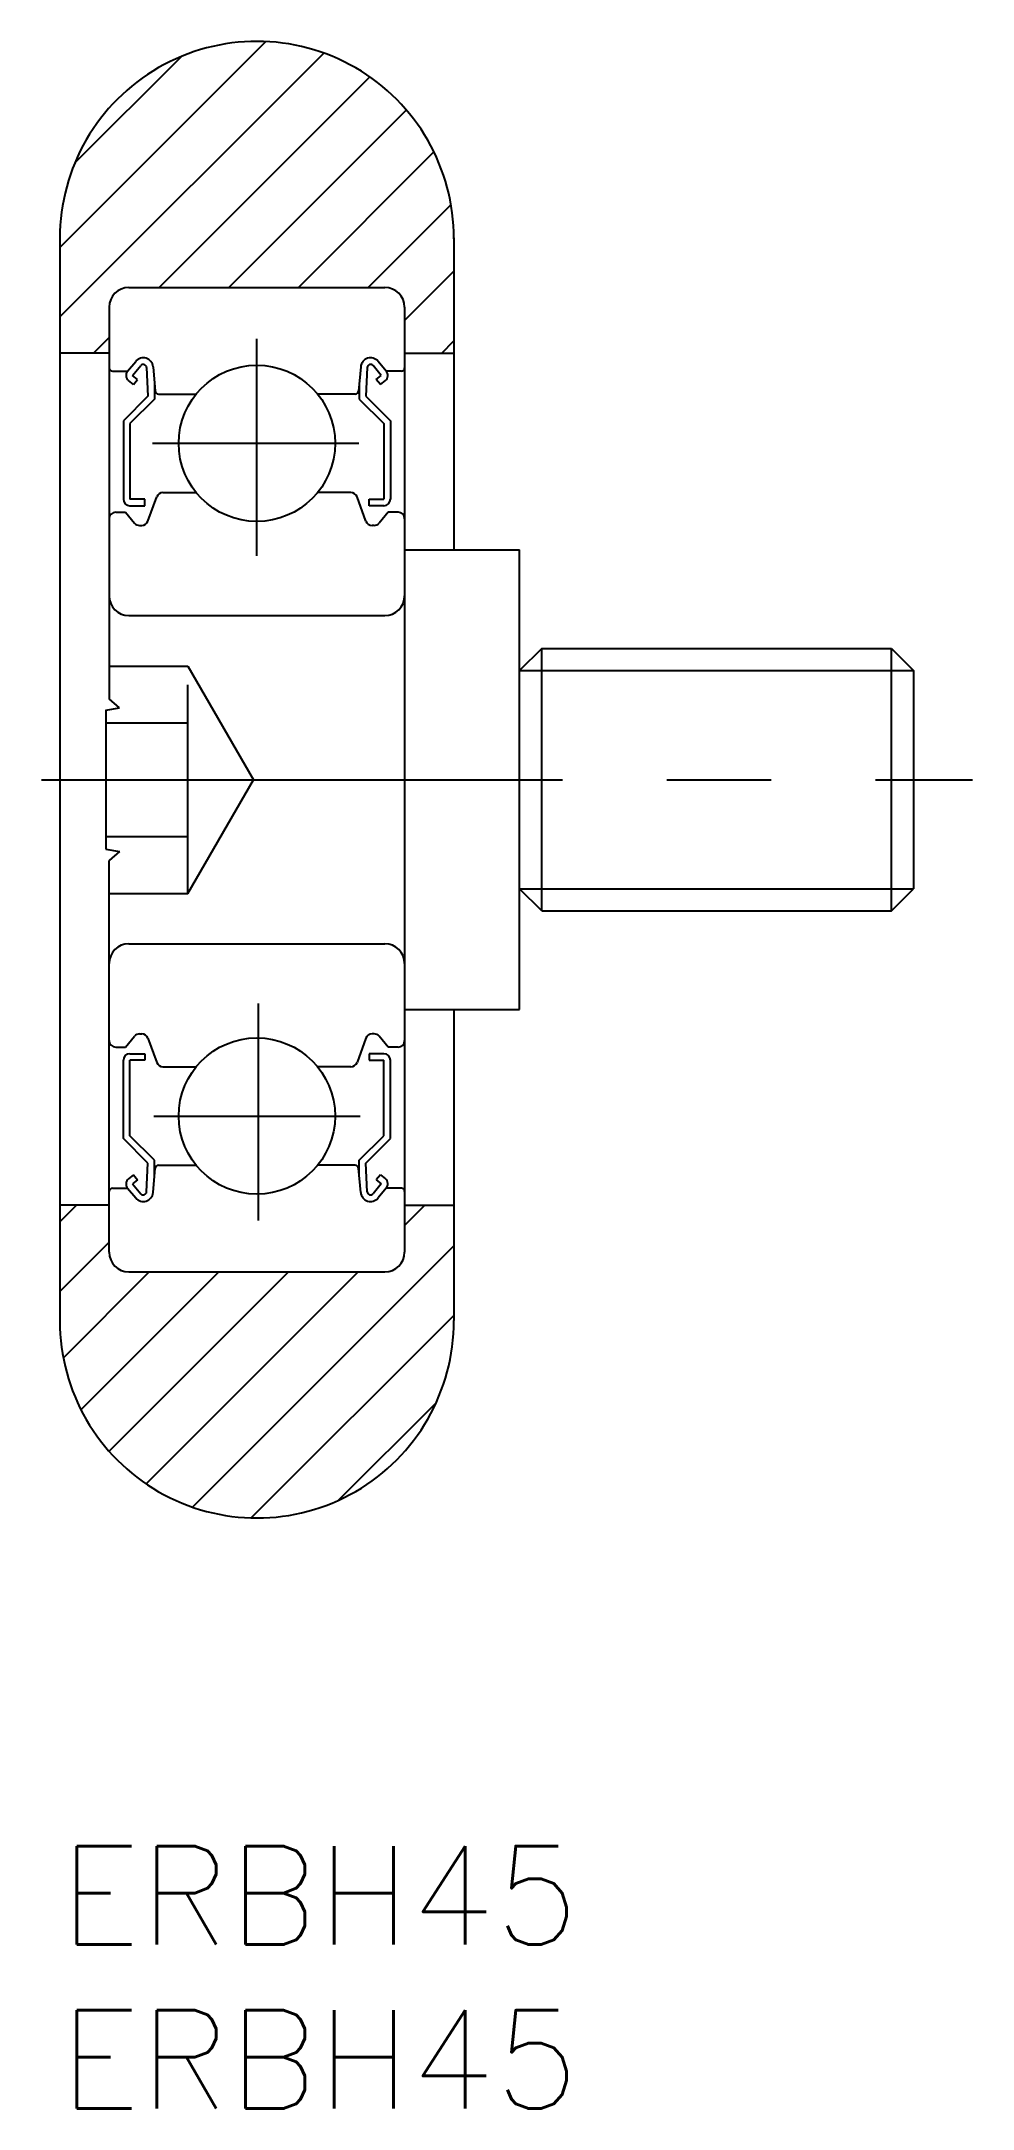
# Model space of a CAD drawing. Extents: x -0.6 to 27.8, y -8 to 55.
import ezdxf

# ---------------------------------------------------------------- set-up
doc = ezdxf.new("R2010")
doc.units = 0
doc.header["$LTSCALE"] = 0.5
doc.linetypes.add('CENTER', pattern=[50.8, 31.75, -6.35, 6.35, -6.35])
doc.linetypes.add('DASHED', pattern=[19.05, 12.7, -6.35])
for name, color, linetype in [('MSM_CENTER', 1, 'CENTER'), ('MSM_CONTINUOUS', 7, 'CONTINUOUS'), ('MSM_DASHED', 4, 'DASHED'), ('MSM_NARROW', 5, 'CONTINUOUS'), ('MSM_PART_NUMBER', 7, 'CONTINUOUS')]:
    doc.layers.add(name, color=color, linetype=linetype)
doc.styles.get("Standard").update_dxf_attribs({"font": 'txt.shx', "height": 3, "bigfont": 'bigfont.shx'})

# ---------------------------------------------------------------- blocks, each defined once
blk = doc.blocks.new('*U3')
at = {"layer": 'MSM_PART_NUMBER'}
blk.add_text('ERBH45', height=3, dxfattribs=at).set_placement((0, -3))
blk = doc.blocks.new('*U4')
at = {"layer": 'MSM_PART_NUMBER'}
blk.add_text('ERBH45', height=3, dxfattribs=at).set_placement((0, -8))

msp = doc.modelspace()

# ---------------------------------------------------------------- linework, layer by layer
at = {"layer": 'MSM_CENTER'}
for p, q in [((6, 39.323), (6, 45.931)), ((2.821, 42.75), (9.106, 42.75)), ((-0.564, 32.5), (27.799, 32.5)), ((6.036, 25.677), (6.036, 19.069)), ((2.857, 22.25), (9.143, 22.25))]:
    msp.add_line(p, q, dxfattribs=at)
at = {"layer": 'MSM_CONTINUOUS'}
for p, q in [((0, 49), (0, 16)), ((12, 49.017), (12, 39.5)), ((2.1, 47.5), (9.9, 47.5)), ((1.5, 46.9), (1.5, 34.962)), ((10.5, 46.9), (10.5, 18.1)), ((1.5, 45.5), (0, 45.5)), ((10.5, 45.501), (12, 45.501)), ((1.6, 44.95), (2.06, 44.95)), ((2.06, 44.95), (2.31, 45.247)), ((2.213, 44.821), (2.463, 45.119)), ((2.366, 44.693), (2.213, 44.821)), ((2.64, 45.06), (2.683, 44.183)), ((2.838, 45.081), (2.903, 44.341)), ((9.162, 45.081), (9.097, 44.341)), ((9.36, 45.06), (9.317, 44.183)), ((9.787, 44.821), (9.537, 45.119)), ((9.634, 44.693), (9.787, 44.821)), ((9.94, 44.95), (9.69, 45.247)), ((10.4, 44.95), (9.94, 44.95)), ((2.683, 44.183), (1.933, 43.433)), ((2.238, 44.54), (2.085, 44.668)), ((2.238, 44.54), (2.366, 44.693)), ((2.883, 44.57), (2.883, 44.1)), ((3.003, 44.25), (4.151, 44.25)), ((8.997, 44.25), (7.849, 44.25)), ((9.117, 44.57), (9.117, 44.1)), ((9.317, 44.183), (10.067, 43.433)), ((9.762, 44.54), (9.634, 44.693)), ((9.762, 44.54), (9.915, 44.668)), ((2.883, 44.1), (2.133, 43.35)), ((9.117, 44.1), (9.867, 43.35)), ((1.933, 43.433), (1.933, 41.05)), ((2.133, 43.35), (2.133, 41.05)), ((9.867, 43.35), (9.867, 41.05)), ((10.067, 43.433), (10.067, 41.05)), ((2.583, 41.05), (2.133, 41.05)), ((2.583, 40.85), (2.583, 41.05)), ((2.682, 40.382), (2.95, 41.118)), ((3.138, 41.25), (4.151, 41.25)), ((8.862, 41.25), (7.849, 41.25)), ((9.318, 40.382), (9.05, 41.118)), ((9.417, 40.85), (9.417, 41.05)), ((9.417, 41.05), (9.867, 41.05)), ((1.7, 40.65), (2, 40.65)), ((2, 40.65), (2.276, 40.321)), ((2.133, 40.85), (2.583, 40.85)), ((9.867, 40.85), (9.417, 40.85)), ((10, 40.65), (9.724, 40.321)), ((10.3, 40.65), (10, 40.65)), ((2.429, 40.25), (2.494, 40.25)), ((9.571, 40.25), (9.506, 40.25)), ((10.5, 39.5), (14, 39.5)), ((14, 25.5), (14, 39.5)), ((2.1, 37.5), (9.9, 37.5)), ((14.677, 36.5), (14, 35.823)), ((14.677, 36.5), (25.324, 36.5)), ((14.677, 28.5), (14.677, 36.5)), ((25.324, 36.5), (26, 35.823)), ((25.324, 28.5), (25.324, 36.5)), ((26, 35.823), (26, 29.176)), ((1.4, 34.614), (1.812, 34.694)), ((1.812, 34.694), (1.5, 34.962)), ((1.4, 34.614), (1.4, 30.386)), ((1.4, 30.386), (1.812, 30.306)), ((1.812, 30.306), (1.5, 30.038)), ((1.5, 18.1), (1.5, 30.038)), ((14.677, 28.5), (14, 29.176)), ((25.324, 28.5), (26, 29.176)), ((14.677, 28.5), (25.324, 28.5)), ((2.1, 27.5), (9.9, 27.5)), ((10.5, 25.5), (14, 25.5)), ((12, 25.5), (12, 16.017)), ((2, 24.35), (2.276, 24.679)), ((2.429, 24.75), (2.494, 24.75)), ((2.682, 24.618), (2.95, 23.882)), ((9.318, 24.618), (9.05, 23.882)), ((9.571, 24.75), (9.506, 24.75)), ((10, 24.35), (9.724, 24.679)), ((1.7, 24.35), (2, 24.35)), ((1.933, 21.567), (1.933, 23.95)), ((2.133, 24.15), (2.583, 24.15)), ((2.583, 23.95), (2.133, 23.95)), ((2.133, 21.65), (2.133, 23.95)), ((2.583, 24.15), (2.583, 23.95)), ((9.417, 24.15), (9.417, 23.95)), ((9.867, 24.15), (9.417, 24.15)), ((9.417, 23.95), (9.867, 23.95)), ((9.867, 21.65), (9.867, 23.95)), ((10.3, 24.35), (10, 24.35)), ((10.067, 21.567), (10.067, 23.95)), ((3.138, 23.75), (4.151, 23.75)), ((8.862, 23.75), (7.849, 23.75)), ((2.683, 20.817), (1.933, 21.567)), ((2.883, 20.9), (2.133, 21.65)), ((9.117, 20.9), (9.867, 21.65)), ((9.317, 20.817), (10.067, 21.567)), ((2.64, 19.94), (2.683, 20.817)), ((2.883, 20.43), (2.883, 20.9)), ((9.117, 20.43), (9.117, 20.9)), ((9.36, 19.94), (9.317, 20.817)), ((2.238, 20.46), (2.085, 20.332)), ((2.366, 20.307), (2.213, 20.179)), ((2.213, 20.179), (2.463, 19.881)), ((2.238, 20.46), (2.366, 20.307)), ((2.838, 19.919), (2.903, 20.659)), ((3.003, 20.75), (4.151, 20.75)), ((3.29, 20.75), (3.29, 20.75)), ((3.577, 20.75), (3.577, 20.75)), ((8.997, 20.75), (7.849, 20.75)), ((9.162, 19.919), (9.097, 20.659)), ((9.787, 20.179), (9.537, 19.881)), ((9.762, 20.46), (9.634, 20.307)), ((9.634, 20.307), (9.787, 20.179)), ((9.762, 20.46), (9.915, 20.332)), ((1.5, 19.531), (0, 19.531)), ((1.6, 20.05), (2.06, 20.05)), ((2.06, 20.05), (2.31, 19.753)), ((9.94, 20.05), (9.69, 19.753)), ((10.4, 20.05), (9.94, 20.05)), ((10.5, 19.53), (12, 19.53)), ((2.1, 17.5), (9.9, 17.5))]:
    msp.add_line(p, q, dxfattribs=at)
for centre in [(6, 42.75), (6, 22.25)]:
    msp.add_circle(centre, 2.381, dxfattribs=at)
for centre, radius, start, end in [((6, 49), 6, 359.84052, 180), ((2.1, 46.9), 0.6, 90, 180), ((9.9, 46.9), 0.6, 0, 90), ((1.6, 45.05), 0.1, 180, 270), ((2.213, 44.821), 0.2, 140.00293, 230.08703), ((2.539, 45.055), 0.3, 4.99676, 140.00293), ((2.54, 45.055), 0.1, 2.81982, 140.00215), ((9.461, 45.055), 0.3, 39.99707, 175.00324), ((9.46, 45.055), 0.1, 39.99785, 177.18018), ((9.787, 44.821), 0.2, 309.91297, 39.99707), ((10.4, 45.05), 0.1, 270, 0), ((3.003, 44.35), 0.1, 184.99676, 269.9995), ((8.997, 44.35), 0.1, 270.0005, 355.00324), ((2.133, 41.05), 0.2, 180, 270), ((3.138, 41.05), 0.2, 90, 159.99139), ((8.862, 41.05), 0.2, 20.00861, 90), ((9.867, 41.05), 0.2, 270, 0), ((1.7, 40.45), 0.2, 90, 180), ((2.429, 40.45), 0.2, 219.99503, 270), ((2.494, 40.45), 0.2, 270, 339.99139), ((9.506, 40.45), 0.2, 200.00861, 270), ((9.571, 40.45), 0.2, 270, 320.00497), ((10.3, 40.45), 0.2, 0, 90), ((2.1, 38.1), 0.6, 180, 270), ((9.9, 38.1), 0.6, 270, 0), ((2.1, 26.9), 0.6, 90, 180), ((9.9, 26.9), 0.6, 0, 90), ((2.429, 24.55), 0.2, 90, 140.00497), ((2.494, 24.55), 0.2, 20.00861, 90), ((9.506, 24.55), 0.2, 90, 159.99139), ((9.571, 24.55), 0.2, 39.99503, 90), ((1.7, 24.55), 0.2, 180, 270), ((2.133, 23.95), 0.2, 90, 180), ((9.867, 23.95), 0.2, 0, 90), ((10.3, 24.55), 0.2, 270, 0), ((3.138, 23.95), 0.2, 200.00861, 270), ((8.862, 23.95), 0.2, 270, 339.99139), ((2.213, 20.179), 0.2, 129.91297, 219.99707), ((3.003, 20.65), 0.1, 90.0005, 175.00324), ((8.997, 20.65), 0.1, 4.99676, 89.9995), ((9.787, 20.179), 0.2, 320.00293, 50.08703), ((1.6, 19.95), 0.1, 90, 180), ((2.539, 19.945), 0.3, 219.99707, 355.00324), ((2.54, 19.945), 0.1, 219.99785, 357.18018), ((9.461, 19.945), 0.3, 184.99676, 320.00293), ((9.46, 19.945), 0.1, 182.81982, 320.00215), ((10.4, 19.95), 0.1, 0, 90), ((2.1, 18.1), 0.6, 180, 270), ((9.9, 18.1), 0.6, 270, 0), ((6, 16), 6, 180, 0.15948)]:
    msp.add_arc(centre, radius, start, end, dxfattribs=at)
at = {"layer": 'MSM_DASHED'}
for p, q in [((1.5, 35.964), (3.9, 35.964)), ((3.9, 35.964), (5.9, 32.5)), ((3.9, 29.036), (3.9, 35.964)), ((1.4, 34.232), (3.9, 34.232)), ((3.9, 29.036), (5.9, 32.5)), ((1.4, 30.768), (3.9, 30.768)), ((1.5, 29.036), (3.9, 29.036))]:
    msp.add_line(p, q, dxfattribs=at)
at = {"layer": 'MSM_NARROW'}
for p, q in [((0, 48.721), (6.273, 54.994)), ((0, 46.6), (8.042, 54.642)), ((0.459, 51.301), (3.699, 54.541)), ((3.022, 47.5), (9.439, 53.917)), ((5.143, 47.5), (10.552, 52.909)), ((7.264, 47.5), (11.393, 51.629)), ((9.386, 47.5), (11.912, 50.026)), ((10.5, 46.493), (12, 47.993)), ((1.022, 45.5), (1.5, 45.978)), ((11.629, 45.501), (12, 45.872)), ((14, 35.823), (26, 35.823)), ((14, 29.176), (26, 29.176)), ((0, 19.022), (0.509, 19.531)), ((10.5, 18.916), (11.114, 19.53)), ((0, 16.901), (1.5, 18.401)), ((4.036, 10.331), (12, 18.294)), ((0.105, 14.884), (2.72, 17.5)), ((0.642, 13.3), (4.842, 17.5)), ((1.497, 12.034), (6.963, 17.5)), ((2.624, 11.04), (9.084, 17.5)), ((5.829, 10.002), (12, 16.173)), ((8.489, 10.54), (11.46, 13.511))]:
    msp.add_line(p, q, dxfattribs=at)

# ---------------------------------------------------------------- block references
at = {"layer": 'MSM_CONTINUOUS'}
for name in ['*U3', '*U4']:
    msp.add_blockref(name, (0, 0), dxfattribs=at)

doc.saveas('drawing.dxf')
